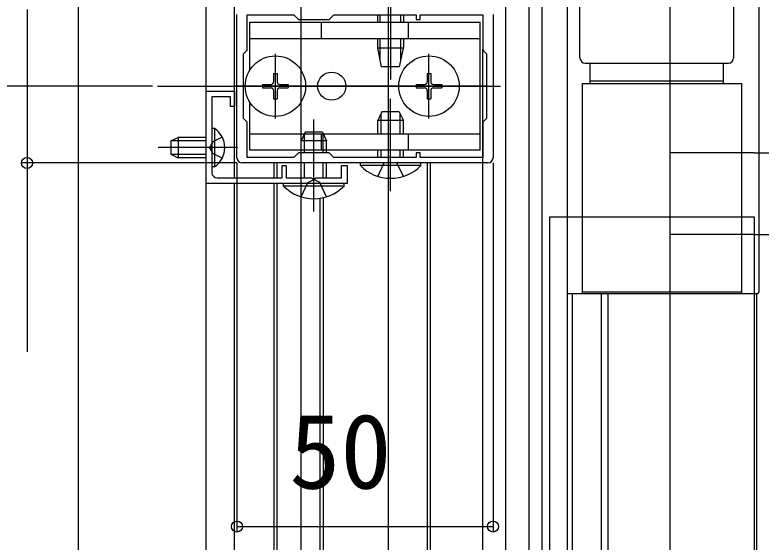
# Model space of a CAD drawing. Units: millimetres, scale not verified. Extents: x -875 to 875, y -1303 to 1295.
# Drawn here: x -727.9 to -582.1, y -596.2 to -493.3 of the extents above; entities that cross this region are included whole.
import ezdxf
from ezdxf.enums import TextEntityAlignment as Align

# ---------------------------------------------------------------- set-up
doc = ezdxf.new("R2010")
doc.units = ezdxf.units.MM
doc.header["$LTSCALE"] = 8
for name, color, linetype in [('0-3_YKK_11', 7, 'Continuous'), ('0-4_YKK_12', 2, 'Continuous'), ('0-5_YKK_13', 4, 'Continuous'), ('0-6_YKK_D', 6, 'Continuous')]:
    doc.layers.add(name, color=color, linetype=linetype)
doc.styles.add('ＭＳ ゴシック', font='')
doc.styles.get('ＭＳ ゴシック').set_extended_font_data('MS Gothic')

msp = doc.modelspace()

# ---------------------------------------------------------------- linework, layer by layer
at = {"layer": '0-3_YKK_11'}
for p, q in [((-684.503, -521.203), (-684.503, -493.203)), ((-634.503, -493.203), (-634.503, -521.203)), ((-635.503, -522.203), (-683.503, -522.203))]:
    msp.add_line(p, q, dxfattribs=at)
msp.add_lwpolyline([(-665.603, -493.303), (-649.503, -493.303), (-649.503, -494.203), (-648.703, -494.203), (-648.703, -493.303), (-636.503, -493.303), (-636.503, -500.203), (-635.803, -500.903), (-635.803, -513.503), (-636.503, -514.203), (-636.503, -521.103), (-648.703, -521.103), (-648.703, -520.203), (-649.503, -520.203), (-649.503, -521.103), (-665.603, -521.103), (-666.503, -520.203), (-672.503, -520.203), (-673.403, -521.103), (-682.503, -521.103), (-682.503, -514.203), (-683.203, -513.503), (-683.203, -500.903), (-682.503, -500.203), (-682.503, -493.303), (-673.403, -493.303), (-672.503, -494.203), (-666.503, -494.203)], close=True, dxfattribs=at)
for points in [[(-663, -526.203), (-690.5, -526.203), (-690.5, -508.203), (-685, -508.203), (-685, -511.203), (-685.8, -511.203), (-685.8, -509.303), (-689.4, -509.303), (-689.4, -518.745), (-689.52, -518.928), (-689.52, -519.478), (-689.4, -519.662), (-689.4, -524.103)], [(-688.4, -525.103), (-675.7, -525.103), (-675.7, -522.703), (-674.9, -522.703), (-674.9, -525.103), (-669.958, -525.103), (-669.775, -525.223), (-669.225, -525.223), (-669.042, -525.103), (-664.1, -525.103), (-664.1, -522.703), (-663, -522.703), (-663, -526.203)]]:
    msp.add_lwpolyline(points, dxfattribs=at)
for centre, start, end in [((-683.503, -521.203), 180, 270), ((-635.503, -521.203), 270, 0), ((-688.4, -524.103), 180.00001, 269.99999)]:
    msp.add_arc(centre, 1, start, end, dxfattribs=at)
at = {"layer": '0-4_YKK_12'}
for p, q in [((-655, -128.011), (-655, -765.684)), ((-685, -525.103), (-685, -422.203)), ((-627.5, -422.203), (-627.5, -765.684)), ((-625, -422.203), (-625, -765.684)), ((-620, -421.703), (-620, -765.684)), ((-715.5, -454.203), (-715.5, -765.684)), ((-690.5, -765.684), (-690.5, -454.203)), ((-654.503, -485.403), (-654.503, -505.903)), ((-677, -513.503), (-677, -500.903)), ((-647.004, -513.503), (-647.004, -500.903)), ((-700.003, -507.203), (-633.019, -507.203)), ((-635.803, -507.203), (-685.003, -507.203)), ((-683.3, -507.203), (-670.7, -507.203)), ((-653.304, -507.203), (-640.704, -507.203)), ((-654.503, -527.703), (-654.503, -509.703)), ((-669.5, -531.703), (-669.5, -513.703)), ((-684.4, -519.203), (-699.9, -519.203)), ((-677.3, -522.203), (-677.3, -525.103)), ((-676.7, -522.203), (-676.7, -525.103)), ((-647.3, -765.684), (-647.3, -522.203)), ((-646.7, -765.684), (-646.7, -522.203)), ((-685, -765.684), (-685, -526.203)), ((-677.3, -526.203), (-677.3, -765.684)), ((-676.7, -526.203), (-676.7, -765.684)), ((-668.3, -529.115), (-668.3, -765.684)), ((-667.7, -529.004), (-667.7, -765.684)), ((-623.5, -532.703), (-623.5, -765.684)), ((-619, -765.684), (-619, -547.703)), ((-613.3, -765.684), (-613.3, -547.703)), ((-612, -765.684), (-612, -547.703)), ((-583, -765.684), (-583, -547.703))]:
    msp.add_line(p, q, dxfattribs=at)
msp.add_lwpolyline([(-623.5, -532.703), (-583.5, -532.703), (-583.5, -547.703), (-583.5, -765.684)], dxfattribs=at)
at = {"layer": '0-5_YKK_13'}
for p, q in [((-672, -703.203), (-672, -365.203)), ((-632, -703.203), (-632, -365.203)), ((-600, -434.253), (-600, -765.684)), ((-582.5, -547.203), (-582.5, -443.203)), ((-617.519, -501.703), (-617.519, -488.703)), ((-587.519, -488.703), (-587.519, -501.703)), ((-657.003, -494.703), (-657.003, -493.303)), ((-656.517, -494.703), (-656.517, -493.303)), ((-652.489, -494.703), (-652.489, -493.303)), ((-652.003, -493.303), (-652.003, -494.703)), ((-682.003, -494.703), (-637.003, -494.703)), ((-682.003, -504.077), (-682.003, -494.703)), ((-668.003, -497.903), (-668.003, -494.703)), ((-651.003, -497.903), (-651.003, -494.703)), ((-637.003, -519.703), (-637.003, -494.703)), ((-682.003, -497.903), (-637.003, -497.903)), ((-657.003, -499.803), (-657.003, -497.903)), ((-656.517, -502.136), (-656.517, -497.903)), ((-652.489, -502.136), (-652.489, -497.903)), ((-652.003, -497.903), (-652.003, -499.803)), ((-652.003, -499.803), (-657.003, -499.803)), ((-656.253, -503.403), (-657.003, -499.803)), ((-652.753, -503.403), (-652.003, -499.803)), ((-636.5, -703.203), (-636.5, -500.124)), ((-616.519, -502.703), (-588.519, -502.703)), ((-615.5, -506.703), (-615.5, -502.703)), ((-589.5, -506.703), (-589.5, -502.703)), ((-652.753, -503.403), (-656.253, -503.403)), ((-677.35, -504.703), (-676.65, -504.703)), ((-677.35, -504.703), (-677.35, -506.353)), ((-676.65, -504.703), (-676.65, -506.353)), ((-647.354, -504.703), (-646.654, -504.703)), ((-647.354, -504.703), (-647.354, -506.353)), ((-646.654, -504.703), (-646.654, -506.353)), ((-679.5, -506.853), (-679.5, -507.553)), ((-679.5, -506.853), (-677.85, -506.853)), ((-676.15, -506.853), (-674.5, -506.853)), ((-674.5, -506.853), (-674.5, -507.553)), ((-649.504, -506.853), (-649.504, -507.553)), ((-649.504, -506.853), (-647.854, -506.853)), ((-646.154, -506.853), (-644.504, -506.853)), ((-644.504, -506.853), (-644.504, -507.553)), ((-617, -547.703), (-617, -506.703)), ((-617, -506.703), (-586, -506.703)), ((-589.519, -506.203), (-615.5, -506.203)), ((-586, -506.703), (-586, -547.703)), ((-679.5, -507.553), (-677.85, -507.553)), ((-677.35, -508.053), (-677.35, -509.703)), ((-676.65, -508.053), (-676.65, -509.703)), ((-676.15, -507.553), (-674.5, -507.553)), ((-649.504, -507.553), (-647.854, -507.553)), ((-647.354, -508.053), (-647.354, -509.703)), ((-646.654, -508.053), (-646.654, -509.703)), ((-646.154, -507.553), (-644.504, -507.553)), ((-677.35, -509.703), (-676.65, -509.703)), ((-647.354, -509.703), (-646.654, -509.703)), ((-682.003, -519.703), (-682.003, -510.33)), ((-656.203, -512.203), (-657.003, -513.903)), ((-656.349, -516.503), (-656.349, -512.513)), ((-652.803, -512.203), (-656.203, -512.203)), ((-652.803, -512.203), (-652.003, -513.903)), ((-652.658, -516.503), (-652.658, -512.513)), ((-657.003, -516.503), (-657.003, -513.903)), ((-688.891, -515.453), (-689.4, -515.453)), ((-689.4, -515.453), (-689.4, -522.953)), ((-697.4, -517.903), (-696, -517.203)), ((-682.003, -516.503), (-637.003, -516.503)), ((-671.2, -516.203), (-672, -517.903)), ((-671.346, -520.203), (-671.346, -516.513)), ((-667.8, -516.203), (-671.2, -516.203)), ((-668.003, -519.703), (-668.003, -516.503)), ((-667.8, -516.203), (-667, -517.903)), ((-667.654, -520.203), (-667.654, -516.513)), ((-651.003, -519.703), (-651.003, -516.503)), ((-697.4, -517.903), (-697.4, -520.503)), ((-690.5, -517.858), (-697.309, -517.858)), ((-672, -520.203), (-672, -517.903)), ((-637.003, -519.703), (-682.003, -519.703)), ((-657.003, -521.103), (-657.003, -519.703)), ((-656.349, -521.103), (-656.349, -519.703)), ((-652.658, -521.103), (-652.658, -519.703)), ((-652.003, -521.103), (-652.003, -519.703)), ((-583.5, -520.203), (-600, -520.203)), ((-583.5, -520.203), (637.5, -520.203)), ((-697.4, -520.503), (-696, -521.203)), ((-690.5, -520.549), (-697.309, -520.549)), ((-690.5, -521.203), (-696, -521.203)), ((-672, -525.103), (-672, -522.203)), ((-671.346, -525.103), (-671.346, -522.203)), ((-667.654, -525.103), (-667.654, -522.203)), ((-667, -525.103), (-667, -522.203)), ((-648.603, -522.203), (-660.403, -522.203)), ((-657.003, -524.815), (-655.73, -522.203)), ((-652.003, -524.815), (-653.277, -522.203)), ((-648.603, -522.712), (-648.603, -522.203)), ((-663.6, -526.203), (-675.4, -526.203)), ((-663.6, -526.712), (-663.6, -526.203)), ((-583.5, -536.203), (-600, -536.203)), ((-583.5, -536.203), (637.5, -536.203)), ((-620, -547.703), (-583, -547.703)), ((-586, -547.403), (-617, -547.403))]:
    msp.add_line(p, q, dxfattribs=at)
for points in [[(-652.003, -516.503), (-652.003, -513.903), (-657.003, -513.903)], [(-688.891, -515.453), (-688.891, -522.953), (-689.4, -522.953)], [(-690.5, -517.203), (-696, -517.203), (-696, -521.203)], [(-687.391, -517.153), (-689.246, -518.058), (-689.855, -519.203)], [(-667, -520.203), (-667, -517.903), (-672, -517.903)], [(-687.391, -521.253), (-689.246, -520.348), (-689.855, -519.203)], [(-648.603, -522.712), (-660.403, -522.712), (-660.403, -522.203)], [(-672, -528.815), (-670.645, -526.036), (-669.5, -525.428)], [(-667, -528.815), (-668.355, -526.036), (-669.5, -525.428)], [(-663.6, -526.712), (-675.4, -526.712), (-675.4, -526.203)]]:
    msp.add_lwpolyline(points, dxfattribs=at)
for centre, radius in [((-677, -507.203), 5.9), ((-647.004, -507.203), 5.9), ((-666.004, -507.203), 2.75)]:
    msp.add_circle(centre, radius, dxfattribs=at)
for centre, radius, start, end in [((-616.519, -501.703), 1, 180, 270), ((-588.519, -501.703), 1, 270, 0), ((-677.85, -506.353), 0.5, 270, 0), ((-676.15, -506.353), 0.5, 180, 270), ((-647.854, -506.353), 0.5, 270, 0), ((-646.154, -506.353), 0.5, 180, 270), ((-677.85, -508.053), 0.5, 0, 90), ((-676.15, -508.053), 0.5, 90, 180), ((-647.854, -508.053), 0.5, 0, 90), ((-646.154, -508.053), 0.5, 90, 180), ((-691.427, -519.203), 4.527, 304.06671, 55.93329), ((-654.503, -516.971), 8.232, 224.2189, 315.7811), ((-669.5, -520.971), 8.232, 224.2189, 315.7811), ((-583, -547.203), 0.5, 270, 0)]:
    msp.add_arc(centre, radius, start, end, dxfattribs=at)
at = {"layer": '0-6_YKK_D'}
for p, q in [((-701.003, -507.203), (-756.5, -507.203)), ((-684.503, -522.203), (-726.5, -522.203)), ((-684.503, -522.203), (-684.503, -594.203)), ((-634.503, -522.203), (-634.503, -594.203)), ((-684.503, -593.203), (-634.503, -593.203))]:
    msp.add_line(p, q, dxfattribs=at)
msp.add_lwpolyline([(-725.5, -492.203), (-725.5, -522.203), (-725.5, -559.094)], dxfattribs=at)
for centre in [(-725.5, -522.203), (-684.503, -593.203), (-634.503, -593.203)]:
    msp.add_circle(centre, 1.075, dxfattribs=at)

# ---------------------------------------------------------------- texts
at = {"layer": '0-6_YKK_D', "style": 'ＭＳ ゴシック'}
msp.add_text('50', height=14.66, dxfattribs=at).set_placement((-674.276, -590.203), align=Align.BOTTOM_LEFT)

doc.saveas('drawing.dxf')
